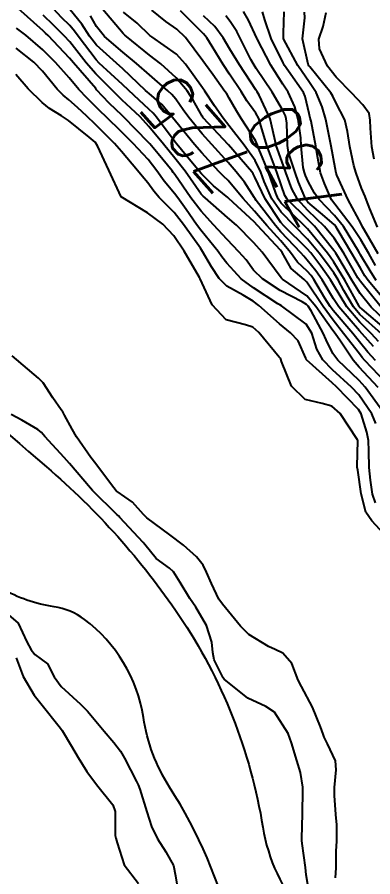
# Model space of a CAD drawing. Header units: metres. Extents: x 318500 to 325275, y 7408834 to 7428799.
# Drawn here: x 320142.1 to 320168.7, y 7413010.4 to 7413074.7 of the extents above; entities that cross this region are included whole.
import ezdxf
from ezdxf.enums import TextEntityAlignment as Align

# ---------------------------------------------------------------- set-up
doc = ezdxf.new("R2010")
doc.units = ezdxf.units.M
doc.header["$MEASUREMENT"] = 0
for name, color, linetype in [('Cotas', 45, 'Continuous'), ('Curvas de Nivel 1m', 11, 'Continuous'), ('Curvas de Nivel 5m', 15, 'Continuous'), ('Hidrografia', 140, 'Continuous')]:
    doc.layers.add(name, color=color, linetype=linetype)
doc.styles.add('Style-STANDARD', font='STANDARD.shx')

msp = doc.modelspace()

# ---------------------------------------------------------------- linework, layer by layer
at = {"layer": 'Curvas de Nivel 1m', "flags": 128}
for points, elevation in [([(320169.486, 7413045.19), (320168.171, 7413047.023), (320167.708, 7413047.531), (320166.113, 7413049.046), (320165.735, 7413049.545), (320165.252, 7413050.564), (320165.034, 7413051.061), (320164.115, 7413052.735), (320163.889, 7413053.078), (320163.782, 7413053.201), (320163.46, 7413053.41), (320161.797, 7413054.259), (320160.47, 7413055.123), (320159.817, 7413055.794), (320159.245, 7413056.559), (320158.718, 7413057.147), (320157.844, 7413058.066), (320156.81, 7413059.176), (320155.875, 7413060.199), (320155.104, 7413061.198), (320153.907, 7413062.94), (320153.795, 7413063.098), (320153.704, 7413063.213), (320152.657, 7413064.502), (320152.041, 7413065.238), (320151.942, 7413065.352), (320150.07, 7413067.268), (320150.019, 7413067.317), (320149.971, 7413067.363), (320148.992, 7413068.292), (320148.062, 7413069.289), (320147.991, 7413069.372), (320146.325, 7413071.315), (320146.025, 7413071.652), (320144.423, 7413073.344), (320144.236, 7413073.531), (320144.054, 7413073.703), (320142.185, 7413075.369)], 721), ([(320169.705, 7413047.362), (320168.148, 7413049.024), (320167.947, 7413049.241), (320167.735, 7413049.511), (320166.555, 7413051.042), (320165.765, 7413052.038), (320165.023, 7413053.061), (320163.807, 7413054.875), (320163.599, 7413055.083), (320162.617, 7413055.897), (320161.951, 7413057.108), (320161.833, 7413057.288), (320160.113, 7413059.127), (320159.864, 7413059.389), (320157.947, 7413061.159), (320157.92, 7413061.19), (320157.891, 7413061.219), (320156.82, 7413062.097), (320155.908, 7413062.984), (320155.731, 7413063.192), (320154.76, 7413064.369), (320154.071, 7413065.209), (320153.942, 7413065.372), (320152.553, 7413067.231), (320152.284, 7413067.547), (320151.976, 7413067.839), (320151.243, 7413068.512), (320150.444, 7413069.263), (320149.996, 7413069.679), (320148.254, 7413071.288), (320148.024, 7413071.539), (320146.67, 7413073.311), (320146.413, 7413073.674), (320146.058, 7413074.097), (320145.441, 7413074.707), (320144.834, 7413075.339)], 723), ([(320169.146, 7413047.008), (320167.722, 7413048.524), (320167.274, 7413049.035), (320166.322, 7413050.467), (320165.91, 7413051.048), (320165.753, 7413051.257), (320164.472, 7413053.07), (320163.792, 7413053.859), (320161.986, 7413055.107), (320161.894, 7413055.192), (320161.812, 7413055.31), (320160.465, 7413057.124), (320159.841, 7413057.841), (320158.521, 7413059.15), (320157.869, 7413059.73), (320156.184, 7413061.186), (320156.026, 7413061.322), (320155.893, 7413061.476), (320154.682, 7413063.202), (320153.924, 7413064.169), (320153.055, 7413065.223), (320151.96, 7413066.547), (320151.313, 7413067.25), (320150.629, 7413067.913), (320149.982, 7413068.512), (320149.597, 7413068.885), (320149.202, 7413069.278), (320148.008, 7413070.477), (320147.285, 7413071.301), (320146.043, 7413072.864), (320145.632, 7413073.326), (320144.838, 7413074.119), (320144.065, 7413074.861)], 722), ([(320168.951, 7413049.012), (320168.366, 7413049.651), (320167.744, 7413050.424), (320167.255, 7413051.035), (320165.776, 7413052.753), (320165.555, 7413053.053), (320165.153, 7413053.696), (320164.331, 7413055.072), (320164.123, 7413055.386), (320163.816, 7413055.705), (320163.103, 7413056.371), (320162.565, 7413057.099), (320161.843, 7413057.978), (320160.807, 7413059.121), (320159.876, 7413060.2), (320159.034, 7413061.143), (320158.516, 7413061.771), (320157.903, 7413062.496), (320157.561, 7413062.82), (320157.201, 7413063.171), (320155.931, 7413064.566), (320155.391, 7413065.195), (320153.966, 7413066.926), (320153.752, 7413067.213), (320152.939, 7413068.185), (320151.988, 7413069.004), (320151.86, 7413069.113), (320151.72, 7413069.244), (320150.014, 7413070.855), (320149.544, 7413071.275), (320148.04, 7413072.638), (320147.531, 7413073.298), (320146.961, 7413074.208), (320146.07, 7413075.277)], 724), ([(320169.178, 7413050.442), (320168.637, 7413051.017), (320167.763, 7413051.882), (320166.791, 7413053.04), (320165.805, 7413054.693), (320165.584, 7413055.053), (320164.841, 7413056.085), (320164.1, 7413057.076), (320163.835, 7413057.386), (320162.088, 7413059.107), (320161.864, 7413059.363), (320160.668, 7413061.122), (320159.906, 7413062.752), (320159.78, 7413063.003), (320159.681, 7413063.133), (320157.94, 7413065.16), (320156.045, 7413067.189), (320156.014, 7413067.233), (320155.971, 7413067.301), (320155.294, 7413068.508), (320154.828, 7413069.202), (320154.004, 7413070.175), (320152.857, 7413071.227), (320152.03, 7413071.879), (320150.291, 7413073.266), (320150.16, 7413073.377), (320150.052, 7413073.488), (320148.53, 7413075.285)], 726), ([(320169.393, 7413051.005), (320167.771, 7413052.463), (320167.284, 7413053.035), (320166.576, 7413054.264), (320166.152, 7413055.047), (320165.815, 7413055.58), (320165.199, 7413056.435), (320164.715, 7413057.067), (320163.845, 7413058.096), (320162.87, 7413059.095), (320161.875, 7413060.118), (320161.172, 7413061.117), (320160.613, 7413062.413), (320160.357, 7413063.126), (320159.923, 7413063.991), (320159.104, 7413065.143), (320157.962, 7413066.602), (320157.535, 7413067.167), (320156.898, 7413068.095), (320156.165, 7413069.187), (320155.994, 7413069.435), (320154.71, 7413071.203), (320154.031, 7413071.947), (320152.203, 7413073.238), (320152.109, 7413073.298), (320152.051, 7413073.342), (320151.087, 7413074.281), (320150.068, 7413075.1)], 727), ([(320169.755, 7413051.316), (320167.938, 7413052.867), (320167.78, 7413053.002), (320167.756, 7413053.03), (320167.719, 7413053.093), (320166.649, 7413055.042), (320165.823, 7413056.392), (320165.554, 7413056.781), (320165.34, 7413057.057), (320163.857, 7413058.87), (320163.659, 7413059.083), (320161.885, 7413060.795), (320161.649, 7413061.112), (320161.469, 7413061.54), (320160.919, 7413063.12), (320160.199, 7413064.864), (320160.097, 7413065.128), (320159.945, 7413065.488), (320158.888, 7413067.146), (320158.526, 7413067.702), (320157.985, 7413068.653), (320157.799, 7413068.974), (320157.672, 7413069.165), (320156.769, 7413070.419), (320156.219, 7413071.187), (320156.024, 7413071.464), (320154.712, 7413073.203), (320154.056, 7413073.825), (320153.242, 7413074.403), (320152.184, 7413075.238)], 728), ([(320169.764, 7413051.927), (320168.626, 7413053.017), (320167.795, 7413054.047), (320167.181, 7413055.036), (320166.189, 7413056.684), (320165.964, 7413057.049), (320165.833, 7413057.253), (320164.368, 7413059.072), (320163.868, 7413059.582), (320162.32, 7413061.104), (320162.148, 7413061.361), (320161.9, 7413062.09), (320161.547, 7413063.114), (320161.326, 7413063.709), (320160.814, 7413065.121), (320160.305, 7413066.786), (320160.195, 7413067.128), (320159.974, 7413067.542), (320159.313, 7413068.47), (320158.875, 7413069.147), (320158.01, 7413070.467), (320157.538, 7413071.167), (320156.701, 7413072.52), (320156.301, 7413073.186), (320156.193, 7413073.329), (320156.053, 7413073.475), (320154.345, 7413075.207)], 729), ([(320169.785, 7413053.331), (320168.382, 7413055.021), (320168.152, 7413055.363), (320167.819, 7413055.935), (320167.16, 7413057.037), (320166.15, 7413058.752), (320165.964, 7413059.049), (320165.862, 7413059.173), (320165.136, 7413059.796), (320163.887, 7413060.867), (320163.718, 7413061.083), (320163.183, 7413062.371), (320162.923, 7413063.095), (320162.433, 7413064.602), (320162.343, 7413065.104), (320162.291, 7413066.78), (320162.254, 7413067.106), (320162.194, 7413067.328), (320161.977, 7413067.784), (320161.2, 7413069.118), (320160.016, 7413070.877), (320159.849, 7413071.133), (320159.618, 7413071.544), (320158.816, 7413073.149), (320158.549, 7413073.647), (320158.062, 7413074.408), (320157.733, 7413074.832)], 731), ([(320168.996, 7413055.012), (320168.543, 7413055.745), (320167.829, 7413056.922), (320167.763, 7413057.031), (320167.663, 7413057.201), (320166.553, 7413059.043), (320165.873, 7413059.884), (320164.713, 7413061.068), (320164.364, 7413061.542), (320163.903, 7413062.413), (320163.703, 7413062.878), (320163.629, 7413063.084), (320163.528, 7413063.474), (320163.387, 7413065.088), (320163.339, 7413065.699), (320163.144, 7413067.092), (320162.901, 7413068.018), (320162.39, 7413069.104), (320161.999, 7413069.702), (320161.096, 7413071.119), (320160.07, 7413073.109), (320160.061, 7413073.13), (320160.05, 7413073.157), (320159.433, 7413074.508), (320159.06, 7413075.145)], 732), ([(320168.951, 7413056.143), (320168.454, 7413057.021), (320167.845, 7413058.043), (320167.206, 7413059.037), (320165.885, 7413060.725), (320165.658, 7413061.053), (320165.117, 7413062.277), (320164.831, 7413063.066), (320164.562, 7413064.439), (320164.466, 7413065.072), (320164.116, 7413066.93), (320164.082, 7413067.078), (320164.059, 7413067.167), (320163.974, 7413067.516), (320163.684, 7413068.781), (320163.545, 7413069.087), (320162.438, 7413070.679), (320162.138, 7413071.108), (320162.023, 7413071.3), (320161.139, 7413073.119), (320160.658, 7413074.531), (320160.483, 7413075.126)], 733), ([(320169.129, 7413057.011), (320168.107, 7413058.776), (320167.979, 7413059.028), (320167.863, 7413059.262), (320166.895, 7413061.04), (320166.057, 7413062.9), (320166.006, 7413063.049), (320165.916, 7413063.446), (320165.616, 7413065.055), (320165.55, 7413065.452), (320165.222, 7413067.061), (320164.936, 7413068.022), (320164.504, 7413069.072), (320164.001, 7413069.844), (320163.138, 7413071.093), (320162.05, 7413073.091), (320162.042, 7413073.11), (320162.054, 7413073.532), (320162.094, 7413075.11)], 734), ([(320168.846, 7413064.096), (320168.664, 7413065.019), (320168.56, 7413066.422), (320168.552, 7413067.021), (320168.465, 7413067.512), (320167.981, 7413068.169), (320167.159, 7413069.038), (320166.008, 7413070.219), (320165.353, 7413071.06), (320164.755, 7413072.354), (320164.689, 7413073.07), (320165.013, 7413074.019), (320165.247, 7413075.062)], 736), ([(320168.933, 7413038.359), (320168.709, 7413039.013), (320168.558, 7413040.063), (320168.456, 7413041.017), (320168.434, 7413042.222), (320168.416, 7413043.019), (320168.302, 7413043.666), (320167.871, 7413045.027), (320167.675, 7413045.342), (320166.018, 7413047.047), (320165.704, 7413047.345), (320163.768, 7413049.079), (320163.753, 7413049.103), (320163.731, 7413049.19), (320163.141, 7413050.486), (320162.582, 7413051.098), (320161.76, 7413051.755), (320160.216, 7413053.126), (320159.785, 7413053.461), (320159.024, 7413053.909), (320157.801, 7413054.581), (320157.243, 7413055.169), (320156.666, 7413056.025), (320155.994, 7413057.188), (320155.834, 7413057.438), (320154.571, 7413059.203), (320153.873, 7413060.091), (320152.751, 7413061.227), (320152.355, 7413061.694), (320151.901, 7413062.319), (320151.479, 7413062.819), (320151.116, 7413063.252), (320149.931, 7413064.678), (320149.397, 7413065.275), (320147.961, 7413066.716), (320147.322, 7413067.3), (320146.619, 7413067.953), (320145.982, 7413068.53), (320145.545, 7413068.886), (320145.102, 7413069.333), (320144.01, 7413070.682), (320143.367, 7413071.357), (320142.035, 7413072.391)], 719), ([(320169.556, 7413036.041), (320168.664, 7413037.014), (320168.229, 7413037.673), (320167.869, 7413039.026), (320167.617, 7413040.798), (320167.574, 7413041.03), (320167.567, 7413041.084), (320167.612, 7413043.03), (320167.597, 7413043.084), (320166.284, 7413045.044), (320165.678, 7413045.589), (320164.948, 7413045.794), (320163.685, 7413046.097), (320162.657, 7413047.096), (320161.902, 7413048.933), (320161.844, 7413049.108), (320161.807, 7413049.185), (320161.732, 7413049.281), (320160.209, 7413051.125), (320159.756, 7413051.516), (320159.206, 7413051.691), (320157.764, 7413052.066), (320156.711, 7413053.176), (320155.809, 7413055.13), (320155.785, 7413055.19), (320155.765, 7413055.236), (320154.605, 7413057.202), (320153.847, 7413058.342), (320153.018, 7413059.223), (320151.872, 7413060.072), (320149.89, 7413061.27), (320148.968, 7413063.279), (320148.125, 7413065.1), (320148.003, 7413065.289), (320147.941, 7413065.355), (320147.505, 7413065.738), (320145.965, 7413066.976), (320145.425, 7413067.328), (320144.53, 7413067.896), (320143.98, 7413068.33), (320142.921, 7413069.361), (320142.006, 7413070.433)], 718), ([(320165.953, 7413010.298), (320165.989, 7413011.042), (320166.001, 7413012.28), (320166.042, 7413013.042), (320166.04, 7413014.264), (320165.98, 7413015.043), (320165.881, 7413016.455), (320165.875, 7413017.044), (320165.992, 7413018.371), (320165.948, 7413019.044), (320165.343, 7413020.319), (320165.107, 7413020.813), (320165.02, 7413021.055), (320164.822, 7413021.594), (320164.216, 7413023.067), (320163.403, 7413024.624), (320163.149, 7413025.084), (320162.665, 7413026.334), (320162.012, 7413027.101), (320161.434, 7413027.397), (320160.937, 7413027.615), (320159.451, 7413028.502), (320158.835, 7413029.139), (320157.484, 7413030.772), (320157.22, 7413031.164), (320156.649, 7413032.32), (320156.282, 7413033.178), (320156.025, 7413033.69), (320155.527, 7413034.328), (320154.57, 7413035.2), (320153.551, 7413035.969), (320151.83, 7413037.236), (320151.69, 7413037.357), (320151.573, 7413037.501), (320150.74, 7413038.411), (320149.589, 7413039.216), (320149.523, 7413039.271), (320149.164, 7413039.707), (320148.01, 7413041.286), (320147.627, 7413041.77), (320146.553, 7413043.306), (320146.23, 7413043.885), (320145.666, 7413044.925), (320145.517, 7413045.171), (320145.408, 7413045.324), (320144.791, 7413046.226), (320144.056, 7413047.345), (320143.705, 7413047.698), (320141.73, 7413049.37)], 717), ([(320163.997, 7413009.068), (320163.762, 7413010.521), (320163.692, 7413011.073), (320163.46, 7413012.863), (320163.426, 7413013.077), (320163.417, 7413013.243), (320163.481, 7413015.077), (320163.511, 7413016.863), (320163.496, 7413017.077), (320163.316, 7413018.177), (320163.058, 7413019.084), (320162.647, 7413020.394), (320162.396, 7413021.094), (320161.374, 7413022.694), (320160.725, 7413023.117), (320159.389, 7413023.753), (320157.617, 7413025.157), (320157.528, 7413025.275), (320157.413, 7413025.503), (320156.865, 7413026.609), (320156.752, 7413027.17), (320156.687, 7413027.926), (320156.292, 7413029.178), (320155.48, 7413030.542), (320155.03, 7413031.195), (320154.305, 7413032.399), (320153.807, 7413033.207), (320153.514, 7413033.485), (320152.506, 7413034.207), (320151.662, 7413035.238), (320151.542, 7413035.389), (320149.801, 7413037.267), (320149.685, 7413037.382), (320149.572, 7413037.492), (320147.742, 7413039.288), (320147.592, 7413039.452), (320146.019, 7413041.314), (320145.626, 7413041.751), (320144.169, 7413043.342), (320143.928, 7413043.621), (320143.655, 7413043.863), (320142.464, 7413044.56), (320141.666, 7413044.985)], 716), ([(320141.469, 7413029.978), (320142.177, 7413029.363), (320142.828, 7413027.967), (320143.153, 7413027.353), (320143.427, 7413027.022), (320144.393, 7413026.309), (320144.875, 7413025.328), (320145.399, 7413024.614), (320146.857, 7413023.298), (320147.372, 7413022.765), (320148.621, 7413021.277), (320149.342, 7413020.425), (320149.841, 7413019.769), (320150.14, 7413019.258), (320151.05, 7413017.497), (320151.179, 7413017.242), (320151.295, 7413016.924), (320151.808, 7413015.232), (320152.175, 7413014.142), (320152.62, 7413013.219), (320153.235, 7413012.242), (320153.807, 7413011.204), (320153.975, 7413010.435), (320154.161, 7413009.2)], 716), ([(320142.024, 7413026.764), (320142.56, 7413025.358), (320143.389, 7413023.959), (320143.871, 7413023.343), (320145.353, 7413021.503), (320145.48, 7413021.318), (320146.179, 7413020.148), (320146.668, 7413019.3), (320147.314, 7413018.255), (320148.055, 7413017.282), (320149.277, 7413015.768), (320149.437, 7413015.267), (320149.454, 7413013.469), (320149.489, 7413013.266), (320149.609, 7413012.9), (320150.124, 7413011.256), (320151.2, 7413009.875)], 717)]:
    msp.add_lwpolyline(points, dxfattribs=dict(at, elevation=elevation))
at = {"layer": 'Curvas de Nivel 5m', "flags": 128}
for points, elevation in [([(320168.782, 7413050.056), (320167.953, 7413051.027), (320167.753, 7413051.253), (320166.187, 7413053.046), (320165.789, 7413053.625), (320164.941, 7413055.063), (320164.482, 7413055.735), (320163.825, 7413056.54), (320163.574, 7413056.83), (320163.344, 7413057.087), (320161.853, 7413058.648), (320161.442, 7413059.114), (320160.016, 7413061.001), (320159.929, 7413061.13), (320159.891, 7413061.195), (320159.13, 7413062.369), (320158.52, 7413063.151), (320157.92, 7413063.833), (320156.681, 7413065.179), (320155.952, 7413065.979), (320154.961, 7413067.2), (320154.552, 7413067.78), (320153.984, 7413068.596), (320153.698, 7413068.925), (320153.381, 7413069.219), (320152.008, 7413070.407), (320151.048, 7413071.255), (320150.033, 7413072.107), (320148.637, 7413073.284), (320148.057, 7413074.017), (320147.594, 7413074.826)], 725), ([(320169.378, 7413053.006), (320167.808, 7413054.924), (320167.739, 7413055.031), (320167.629, 7413055.214), (320166.561, 7413057.043), (320165.847, 7413058.187), (320165.128, 7413059.061), (320163.877, 7413060.237), (320163.093, 7413061.092), (320162.668, 7413061.868), (320162.221, 7413063.105), (320161.922, 7413063.938), (320161.51, 7413065.114), (320161.368, 7413065.697), (320161.05, 7413067.119), (320160.241, 7413068.874), (320160.085, 7413069.129), (320159.992, 7413069.28), (320158.751, 7413071.149), (320158.037, 7413072.326), (320157.546, 7413073.168), (320156.909, 7413074.028), (320156.066, 7413074.817)], 730), ([(320169.086, 7413059.012), (320168.521, 7413060.379), (320168.268, 7413061.024), (320168.163, 7413061.297), (320167.899, 7413061.915), (320167.495, 7413063.034), (320167.329, 7413063.626), (320167.013, 7413065.039), (320166.84, 7413066.158), (320166.637, 7413067.043), (320165.983, 7413068.33), (320165.751, 7413068.817), (320165.609, 7413069.056), (320164.019, 7413070.993), (320163.955, 7413071.081), (320163.889, 7413071.215), (320163.481, 7413073.089), (320163.647, 7413074.667), (320163.635, 7413075.087)], 735), ([(320168.964, 7413044.311), (320168.669, 7413045.015), (320167.691, 7413046.451), (320167.146, 7413047.036), (320165.719, 7413048.318), (320164.991, 7413049.061), (320164.546, 7413049.875), (320164.164, 7413051.074), (320163.76, 7413051.731), (320161.899, 7413053.108), (320161.781, 7413053.179), (320161.626, 7413053.268), (320159.8, 7413054.453), (320158.894, 7413055.144), (320158.361, 7413055.697), (320157.821, 7413056.305), (320157.442, 7413056.782), (320157.159, 7413057.17), (320155.854, 7413058.781), (320155.541, 7413059.193), (320154.756, 7413060.322), (320154.141, 7413061.207), (320153.893, 7413061.522), (320153.115, 7413062.435), (320152.559, 7413063.23), (320151.922, 7413064.06), (320150.8, 7413065.257), (320149.953, 7413066.114), (320148.74, 7413067.282), (320148.351, 7413067.663), (320147.977, 7413068.034), (320147.341, 7413068.657), (320146.731, 7413069.309), (320146.003, 7413070.174), (320144.99, 7413071.335), (320144.034, 7413072.286), (320142.756, 7413073.363), (320142.055, 7413073.887)], 720)]:
    msp.add_lwpolyline(points, dxfattribs=dict(at, elevation=elevation))
at = {"layer": 'Hidrografia'}
for points in [[(320101.297, 7413083.165, 0.01391), (320123.288, 7413060.303, 0.017687), (320144.3, 7413041.053, -0.067703), (320154.225, 7413029.948, -0.10916), (320160.504, 7413014.074, 0.140311), (320163.549, 7413007.572, -0.246708), (320165.805, 7412998.068, -0.084568), (320163.253, 7412992.342, 0.189151), (320161.291, 7412983.328, -0.274749), (320158.151, 7412975.391, 0.020579), (320150.779, 7412969.193, -0.062303), (320146.069, 7412965.862, 0.183818), (320140.87, 7412959.885, -0.214811), (320135.362, 7412954.268, -0.008118), (320122.707, 7412949.565, -0.043415), (320117.397, 7412948.193, -0.023375), (320102.682, 7412946.429, -0.063811)], [(320138.587, 7412967.101, 0.093318), (320148.616, 7412978.213, 0.063075), (320153.324, 7412988.697, 0.039142), (320154.311, 7412993.152, -0.121511), (320157.058, 7413000, 0.219562), (320158.235, 7413006.086, 0.082002), (320153.524, 7413017.08, -0.104452), (320151.561, 7413022.289, 0.196876), (320147.146, 7413029.638, 0.124602), (320144.871, 7413030.582, -0.095844), (320140.947, 7413031.953, -0.369678), (320140.162, 7413034.207, 0.240894), (320139.868, 7413037.147, 0.262312), (320136.336, 7413039.008, -0.37422), (320134.668, 7413040.38, 0.142935), (320133.295, 7413043.222, -0.005621), (320128.193, 7413049.003, 0.057907), (320124.656, 7413052.255, 0.013694), (320115.925, 7413058.232, -0.106684), (320110.232, 7413063.925, -0.043946), (320106.399, 7413071.2, 0.166092), (320101.003, 7413077.275, 0.077602)]]:
    msp.add_lwpolyline(points, format="xyb", dxfattribs=at)

# ---------------------------------------------------------------- texts
at = {"layer": 'Cotas', "style": 'Style-STANDARD'}
for s, rotation, p in [('725', 131.49238, (320155.456, 7413066.019, 725)), ('730', 118.78588, (320162.938, 7413063.655, 730))]:
    msp.add_text(s, height=4, rotation=rotation, dxfattribs=at).set_placement(p, align=Align.MIDDLE_CENTER)

doc.saveas('drawing.dxf')
